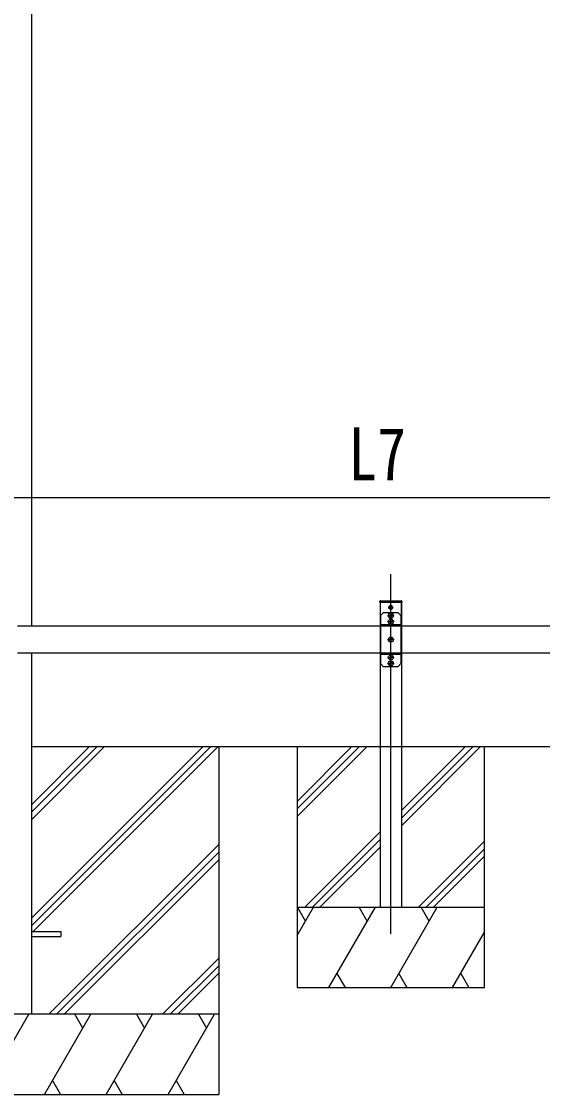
# Model space of a CAD drawing. Units: millimetres, scale not verified. Extents: x -12615 to 12615, y -8910 to 8910.
# Drawn here: x -2287 to -1314, y -5529 to -3524 of the extents above; entities that cross this region are included whole.
import ezdxf
from ezdxf.enums import TextEntityAlignment as Align

# ---------------------------------------------------------------- set-up
doc = ezdxf.new("R2010")
doc.units = ezdxf.units.MM
doc.header["$LTSCALE"] = 40
for name, color, linetype in [('0-3_YKK_12', 2, 'Continuous'), ('0-4_YKK_13', 4, 'Continuous'), ('0-5_YKK_A1', 4, 'Continuous'), ('0-6_YKK_D', 6, 'Continuous')]:
    doc.layers.add(name, color=color, linetype=linetype)
doc.styles.add('ＭＳ ゴシック', font='')
doc.styles.get('ＭＳ ゴシック').set_extended_font_data('MS Gothic')

msp = doc.modelspace()

# ---------------------------------------------------------------- linework, layer by layer
at = {"layer": '0-3_YKK_12'}
for p, q in [((-1597.46, -5228.69), (-1597.46, -4556.19)), ((-1601.61, -4618.69), (-1593.31, -4618.69)), ((-1597.46, -4622.84), (-1597.46, -4614.54)), ((-1597.46, -4639.93), (-1597.46, -4628.46)), ((-1591.73, -4634.19), (-1603.2, -4634.19)), ((-1591.73, -4645.19), (-1603.2, -4645.19)), ((-1597.46, -4650.93), (-1597.46, -4639.46)), ((-1591.73, -4678.69), (-1603.2, -4678.69)), ((-1597.46, -4684.43), (-1597.46, -4672.96)), ((-1597.46, -4717.93), (-1597.46, -4706.46)), ((-1591.73, -4712.19), (-1603.2, -4712.19)), ((-1591.73, -4723.19), (-1603.2, -4723.19)), ((-1597.46, -4728.93), (-1597.46, -4717.46))]:
    msp.add_line(p, q, dxfattribs=at)
at = {"layer": '0-4_YKK_13'}
for p, q in [((-1617.96, -4608.69), (-1617.87, -4607.13)), ((-1616.97, -4608.69), (-1617.96, -4608.69)), ((-1616.97, -4608.69), (-1577.96, -4608.69)), ((-1616.87, -4606.19), (-1578.06, -4606.19)), ((-1611.46, -4628.69), (-1616.46, -4633.69)), ((-1598.18, -4628.69), (-1611.46, -4628.69)), ((-1599.51, -4618.34), (-1599.51, -4619.04)), ((-1599.51, -4618.34), (-1598.31, -4618.34)), ((-1599.51, -4619.04), (-1598.31, -4619.04)), ((-1597.81, -4616.64), (-1597.11, -4616.64)), ((-1597.81, -4616.64), (-1597.81, -4617.84)), ((-1597.81, -4619.54), (-1597.81, -4620.74)), ((-1597.81, -4620.74), (-1597.11, -4620.74)), ((-1597.11, -4616.64), (-1597.11, -4617.84)), ((-1597.11, -4619.54), (-1597.11, -4620.74)), ((-1583.46, -4628.69), (-1596.75, -4628.69)), ((-1596.61, -4618.34), (-1595.41, -4618.34)), ((-1596.61, -4619.04), (-1595.41, -4619.04)), ((-1595.41, -4618.34), (-1595.41, -4619.04)), ((-1583.46, -4628.69), (-1578.46, -4633.69)), ((-1616.46, -4633.69), (-1616.46, -4663.98)), ((-1578.46, -4651.09), (-1616.46, -4651.09)), ((-1599.84, -4633.6), (-1598.8, -4633.58)), ((-1599.84, -4634.79), (-1598.8, -4634.8)), ((-1599.84, -4644.6), (-1598.8, -4644.58)), ((-1599.84, -4645.79), (-1598.8, -4645.8)), ((-1598.8, -4633.58), (-1598.19, -4633.46)), ((-1598.8, -4634.8), (-1598.19, -4634.92)), ((-1598.8, -4644.58), (-1598.19, -4644.46)), ((-1598.8, -4645.8), (-1598.19, -4645.92)), ((-1598.07, -4632.85), (-1598.19, -4633.46)), ((-1598.07, -4635.53), (-1598.19, -4634.92)), ((-1598.07, -4643.85), (-1598.19, -4644.46)), ((-1598.07, -4646.53), (-1598.19, -4645.92)), ((-1598.06, -4631.82), (-1598.07, -4632.85)), ((-1598.06, -4636.57), (-1598.07, -4635.53)), ((-1598.06, -4642.82), (-1598.07, -4643.85)), ((-1598.06, -4647.57), (-1598.07, -4646.53)), ((-1596.87, -4631.82), (-1596.85, -4632.85)), ((-1596.87, -4636.57), (-1596.85, -4635.53)), ((-1596.87, -4642.82), (-1596.85, -4643.85)), ((-1596.87, -4647.57), (-1596.85, -4646.53)), ((-1596.85, -4632.85), (-1596.73, -4633.46)), ((-1596.85, -4635.53), (-1596.73, -4634.92)), ((-1596.85, -4643.85), (-1596.73, -4644.46)), ((-1596.85, -4646.53), (-1596.73, -4645.92)), ((-1596.12, -4633.58), (-1596.73, -4633.46)), ((-1596.12, -4634.8), (-1596.73, -4634.92)), ((-1596.12, -4644.58), (-1596.73, -4644.46)), ((-1596.12, -4645.8), (-1596.73, -4645.92)), ((-1595.09, -4633.6), (-1596.12, -4633.58)), ((-1595.09, -4634.79), (-1596.12, -4634.8)), ((-1595.09, -4644.6), (-1596.12, -4644.58)), ((-1595.09, -4645.79), (-1596.12, -4645.8)), ((-1578.46, -4633.69), (-1578.46, -4663.98)), ((-1616.46, -4665.41), (-1616.46, -4691.98)), ((-1578.46, -4665.41), (-1578.46, -4691.98)), ((-1599.84, -4678.1), (-1598.8, -4678.08)), ((-1599.84, -4679.29), (-1598.8, -4679.3)), ((-1598.8, -4678.08), (-1598.19, -4677.96)), ((-1598.8, -4679.3), (-1598.19, -4679.42)), ((-1598.07, -4677.35), (-1598.19, -4677.96)), ((-1598.07, -4680.03), (-1598.19, -4679.42)), ((-1598.06, -4676.32), (-1598.07, -4677.35)), ((-1598.06, -4681.07), (-1598.07, -4680.03)), ((-1596.87, -4676.32), (-1596.85, -4677.35)), ((-1596.87, -4681.07), (-1596.85, -4680.03)), ((-1596.85, -4677.35), (-1596.73, -4677.96)), ((-1596.85, -4680.03), (-1596.73, -4679.42)), ((-1596.12, -4678.08), (-1596.73, -4677.96)), ((-1596.12, -4679.3), (-1596.73, -4679.42)), ((-1595.09, -4678.1), (-1596.12, -4678.08)), ((-1595.09, -4679.29), (-1596.12, -4679.3)), ((-1616.46, -4693.41), (-1616.46, -4723.69)), ((-1578.46, -4706.29), (-1616.46, -4706.29)), ((-1598.07, -4710.85), (-1598.19, -4711.46)), ((-1598.06, -4709.82), (-1598.07, -4710.85)), ((-1596.87, -4709.82), (-1596.85, -4710.85)), ((-1596.85, -4710.85), (-1596.73, -4711.46)), ((-1578.46, -4693.41), (-1578.46, -4723.69)), ((-1611.46, -4728.69), (-1616.46, -4723.69)), ((-1611.46, -4728.69), (-1598.18, -4728.69)), ((-1599.84, -4711.6), (-1598.8, -4711.58)), ((-1599.84, -4712.79), (-1598.8, -4712.8)), ((-1599.84, -4722.6), (-1598.8, -4722.58)), ((-1599.84, -4723.79), (-1598.8, -4723.8)), ((-1598.8, -4711.58), (-1598.19, -4711.46)), ((-1598.8, -4712.8), (-1598.19, -4712.92)), ((-1598.8, -4722.58), (-1598.19, -4722.46)), ((-1598.8, -4723.8), (-1598.19, -4723.92)), ((-1598.07, -4713.53), (-1598.19, -4712.92)), ((-1598.07, -4721.85), (-1598.19, -4722.46)), ((-1598.07, -4724.53), (-1598.19, -4723.92)), ((-1598.06, -4714.57), (-1598.07, -4713.53)), ((-1598.06, -4720.82), (-1598.07, -4721.85)), ((-1598.06, -4725.57), (-1598.07, -4724.53)), ((-1596.87, -4714.57), (-1596.85, -4713.53)), ((-1596.87, -4720.82), (-1596.85, -4721.85)), ((-1596.87, -4725.57), (-1596.85, -4724.53)), ((-1596.85, -4713.53), (-1596.73, -4712.92)), ((-1596.85, -4721.85), (-1596.73, -4722.46)), ((-1596.85, -4724.53), (-1596.73, -4723.92)), ((-1596.75, -4728.69), (-1583.46, -4728.69)), ((-1596.12, -4711.58), (-1596.73, -4711.46)), ((-1596.12, -4712.8), (-1596.73, -4712.92)), ((-1596.12, -4722.58), (-1596.73, -4722.46)), ((-1596.12, -4723.8), (-1596.73, -4723.92)), ((-1595.09, -4711.6), (-1596.12, -4711.58)), ((-1595.09, -4712.79), (-1596.12, -4712.8)), ((-1595.09, -4722.6), (-1596.12, -4722.58)), ((-1595.09, -4723.79), (-1596.12, -4723.8)), ((-1583.46, -4728.69), (-1578.46, -4723.69)), ((-2268.46, -5224.19), (-2213.66, -5224.19)), ((-2213.66, -5224.19), (-2213.66, -5233.19)), ((-2268.46, -5233.19), (-2213.66, -5233.19))]:
    msp.add_line(p, q, dxfattribs=at)
msp.add_lwpolyline([(-1577.06, -4607.13), (-1576.96, -4608.69), (-1577.96, -4608.69)], dxfattribs=at)
for centre, radius in [((-1597.46, -4634.19), 4.74), ((-1597.46, -4618.69), 3.75), ((-1597.46, -4645.19), 4.74), ((-1597.46, -4678.69), 4.74), ((-1597.46, -4712.19), 4.74), ((-1597.46, -4723.19), 4.74)]:
    msp.add_circle(centre, radius, dxfattribs=at)
for centre, radius, start, end in [((-1616.87, -4607.19), 1, 90, 176.5), ((-1578.06, -4607.19), 1, 3.5, 90), ((-1598.31, -4617.84), 0.5, 270, 0), ((-1598.31, -4619.54), 0.5, 0, 90), ((-1597.46, -4627.99), 1, 224.427, 315.573), ((-1596.61, -4617.84), 0.5, 180, 270), ((-1596.61, -4619.54), 0.5, 90, 180), ((-1597.46, -4634.19), 2.45, 165.9892, 194.0108), ((-1597.46, -4645.19), 2.45, 165.9892, 194.0108), ((-1597.46, -4634.19), 2.45, 75.9892, 104.0108), ((-1597.46, -4634.19), 2.45, 255.9892, 284.0108), ((-1597.46, -4645.19), 2.45, 75.9892, 104.0108), ((-1597.46, -4645.19), 2.45, 255.9892, 284.0108), ((-1597.46, -4634.19), 2.45, 345.9892, 14.0108), ((-1597.46, -4645.19), 2.45, 345.9892, 14.0108), ((-1617.16, -4664.69), 1, 314.427, 45.573), ((-1577.76, -4664.69), 1, 134.427, 225.573), ((-1597.46, -4678.69), 2.45, 165.9892, 194.0108), ((-1597.46, -4678.69), 2.45, 75.9892, 104.0108), ((-1597.46, -4678.69), 2.45, 255.9892, 284.0108), ((-1597.46, -4678.69), 2.45, 345.9892, 14.0108), ((-1617.16, -4692.69), 1, 314.427, 45.573), ((-1597.46, -4712.19), 2.45, 75.9892, 104.0108), ((-1577.76, -4692.69), 1, 134.427, 225.573), ((-1597.46, -4712.19), 2.45, 165.9892, 194.0108), ((-1597.46, -4723.19), 2.45, 165.9892, 194.0108), ((-1597.46, -4729.39), 1, 44.427, 135.573), ((-1597.46, -4712.19), 2.45, 255.9892, 284.0108), ((-1597.46, -4723.19), 2.45, 75.9892, 104.0108), ((-1597.46, -4723.19), 2.45, 255.9892, 284.0108), ((-1597.46, -4712.19), 2.45, 345.9892, 14.0108), ((-1597.46, -4723.19), 2.45, 345.9892, 14.0108)]:
    msp.add_arc(centre, radius, start, end, dxfattribs=at)
at = {"layer": '0-5_YKK_A1'}
for p, q in [((-2268.26, -2749.69), (-2268.26, -4653.69)), ((-1617.46, -4608.69), (-1577.46, -4608.69)), ((-1617.46, -4608.69), (-1617.46, -5178.69)), ((-1577.46, -4634.03), (-1577.46, -4608.69)), ((-1577.46, -4608.69), (-1577.46, -5178.69)), ((-900.46, -4653.69), (-2294.46, -4653.69)), ((-2294.46, -4703.69), (-900.46, -4703.69)), ((-2268.46, -4703.69), (-2268.46, -5378.69)), ((-2268.46, -4878.69), (-926.46, -4878.69)), ((-2268.46, -5199.27), (-1947.88, -4878.69)), ((-2268.46, -5213.41), (-1933.74, -4878.69)), ((-2268.46, -5015.42), (-2131.73, -4878.69)), ((-2268.46, -5001.28), (-2145.87, -4878.69)), ((-2268.46, -4987.14), (-2160.01, -4878.69)), ((-2265.1, -5224.19), (-1919.59, -4878.69)), ((-1918.86, -4878.69), (-1918.86, -5528.69)), ((-1772.46, -4878.69), (-1772.46, -5328.69)), ((-1772.46, -4981.04), (-1670.11, -4878.69)), ((-1772.46, -4995.18), (-1655.97, -4878.69)), ((-1772.46, -5009.32), (-1641.83, -4878.69)), ((-1577.46, -5026.46), (-1429.7, -4878.69)), ((-1577.46, -5012.31), (-1443.84, -4878.69)), ((-1577.46, -4998.17), (-1457.98, -4878.69)), ((-1422.46, -5328.69), (-1422.46, -4878.69)), ((-1757.99, -5178.69), (-1617.46, -5038.17)), ((-2235.75, -5378.69), (-1918.86, -5061.8)), ((-1743.84, -5178.69), (-1617.46, -5052.32)), ((-1729.7, -5178.69), (-1617.46, -5066.46)), ((-1545.85, -5178.69), (-1422.46, -5055.3)), ((-1531.71, -5178.69), (-1422.46, -5069.45)), ((-2221.61, -5378.69), (-1918.86, -5075.94)), ((-2207.46, -5378.69), (-1918.86, -5090.08)), ((-1517.57, -5178.69), (-1422.46, -5083.59)), ((-1772.46, -5231.81), (-1741.8, -5178.69)), ((-1772.46, -5178.69), (-1422.46, -5178.69)), ((-1756.8, -5204.68), (-1771.8, -5178.69)), ((-1712.93, -5328.69), (-1626.33, -5178.69)), ((-1641.33, -5204.68), (-1656.33, -5178.69)), ((-1617.46, -5178.69), (-1577.46, -5178.69)), ((-1597.46, -5328.69), (-1510.86, -5178.69)), ((-1525.86, -5204.67), (-1540.86, -5178.69)), ((-1481.99, -5328.69), (-1422.46, -5225.59)), ((-2023.62, -5378.69), (-1918.86, -5273.93)), ((-2009.47, -5378.69), (-1918.86, -5288.07)), ((-1995.33, -5378.69), (-1918.86, -5302.22)), ((-1697.93, -5302.71), (-1682.93, -5328.69)), ((-1582.46, -5302.71), (-1567.46, -5328.69)), ((-1466.99, -5302.71), (-1451.99, -5328.69)), ((-1772.46, -5328.69), (-1422.46, -5328.69)), ((-1918.86, -5378.69), (-2718.86, -5378.69)), ((-2359.74, -5528.69), (-2273.14, -5378.69)), ((-2244.27, -5528.69), (-2157.67, -5378.69)), ((-2172.67, -5404.67), (-2187.67, -5378.69)), ((-2128.8, -5528.69), (-2042.2, -5378.69)), ((-2072.2, -5378.69), (-2057.2, -5404.67)), ((-2013.33, -5528.69), (-1926.73, -5378.69)), ((-1956.73, -5378.69), (-1941.73, -5404.67)), ((-2229.27, -5502.71), (-2214.28, -5528.69)), ((-2113.8, -5502.71), (-2098.81, -5528.69)), ((-1998.33, -5502.71), (-1983.34, -5528.69)), ((-2718.86, -5528.69), (-1918.86, -5528.69))]:
    msp.add_line(p, q, dxfattribs=at)
at = {"layer": '0-6_YKK_D'}
msp.add_line((-3024.46, -4412.94), (-170.46, -4412.94), dxfattribs=at)

# ---------------------------------------------------------------- texts
at = {"layer": '0-6_YKK_D', "style": 'ＭＳ ゴシック', "width": 0.8}
msp.add_text('L7', height=98.97, dxfattribs=at).set_placement((-1676.66, -4410.94), align=Align.BOTTOM_LEFT)

doc.saveas('drawing.dxf')
